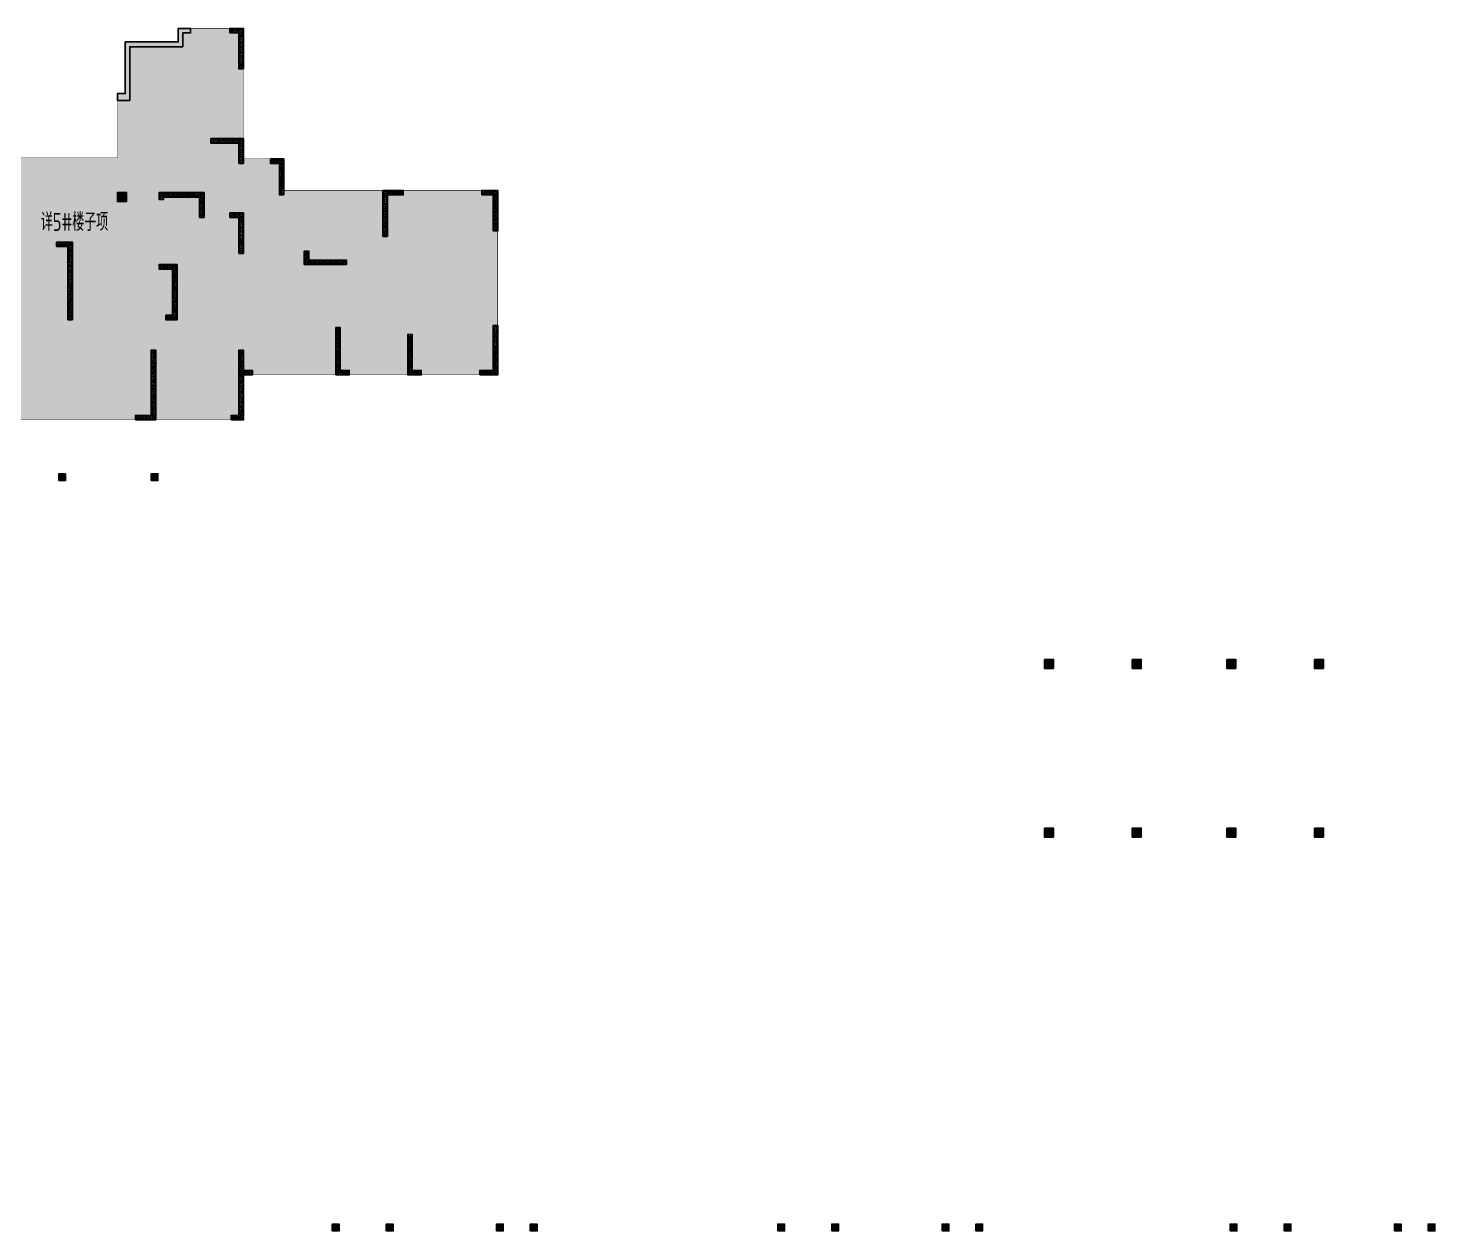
# Model space of a CAD drawing. Extents: x 923964 to 1204934, y 804567 to 1705037.
# Drawn here: x 1134256 to 1196774, y 870678 to 924137 of the extents above; entities that cross this region are included whole.
import ezdxf
from ezdxf.enums import TextEntityAlignment as Align

# ---------------------------------------------------------------- set-up
doc = ezdxf.new("R2010")
doc.units = 0
doc.header["$LTSCALE"] = 500
doc.layers.get('0').update_dxf_attribs({"linetype": 'CONTINUOUS'})
for name, color, linetype in [('S_COLU', 2, 'CONTINUOUS'), ('S_COLU_HACH', 15, 'CONTINUOUS'), ('S_WALL', 2, 'CONTINUOUS'), ('S_WALL_HACH', 30, 'CONTINUOUS'), ('S_WALL_OTHE_HACH', 33, 'CONTINUOUS'), ('主楼填充', 7, 'CONTINUOUS')]:
    doc.layers.add(name, color=color, linetype=linetype)
doc.layers.add('S_POST_OTHE', color=110, linetype='CONTINUOUS', plot=False)
doc.styles.add('TH-STYLE3', font='tssdeng.shx', dxfattribs={"width": 0.7, "bigfont": 'tssdchn.shx'})
pattern_1 = [(45, (0, 0), (-44.1941738, 44.1941738), []), (50, (0, 0), (179.315046, -15.688034), [18.75, -206.25]), (355, (0, 0), (-34.687833, 188.048033), [15, -165]), (100.4514, (14.94, -1.3), (144.627345, 172.359886), [15.935047, -175.285528]), (46.1842, (0, 50), (266.810262, -41.379754), [28.125, -309.375]), (96.6356, (22.23, 46.55), (233.665676, 243.529468), [23.90257, -262.92825]), (351.1842, (0, 50), (233.665486, 243.52965), [22.5, -247.5]), (21, (25, 37.5), (149.226763, -100.654723), [18.75, -206.25]), (326, (25, 37.5), (60.828833, 181.287511), [15, -165]), (71.4514, (37.44, 29.11), (210.055657, 80.632624), [15.935047, -175.285528]), (37.5, (0, 0), (3.0399638, 83.2234635), [0, -163, 0, -167.5, 0, -165.625]), (7.5, (0, 0), (65.7673844, 98.602928), [0, -95.5, 0, -159.25, 0, -63.125]), (327.5, (-55.75, 0), (133.455609, -5.638718), [0, -62.5, 0, -195, 0, -258.75]), (317.5, (-80.75, 0), (145.796542, 25.026246), [0, -81.25, 0, -129.5, 0, -183.75])]
pattern_2 = [(45, (-354304.04, -244147.18), (-88.388348, 88.388348), []), (50, (-354304.04, -244147.18), (179.315046, -15.688034), [18.75, -206.25]), (355, (-354304.04, -244147.18), (-34.68783, 188.04803), [15, -165]), (100.4514, (-354289.1, -244148.49), (144.627345, 172.359886), [15.93505, -175.28553]), (46.1842, (-354304.04, -244097.18), (266.81026, -41.37975), [28.125, -309.375]), (96.6356, (-354281.8, -244100.63), (233.66568, 243.52947), [23.90257, -262.92825]), (351.1842, (-354304.04, -244097.18), (233.66549, 243.52965), [22.5, -247.5]), (21, (-354279.04, -244109.68), (149.226763, -100.654723), [18.75, -206.25]), (326, (-354279.04, -244109.68), (60.82883, 181.28751), [15, -165]), (71.4514, (-354266.6, -244118.07), (210.05566, 80.632624), [15.93505, -175.28553]), (37.5, (-354304.04, -244147.18), (3.039964, 83.223463), [1.25, -163, 1.25, -167.5, 1.25, -165.625]), (7.5, (-354304.04, -244147.18), (65.767384, 98.602928), [1.25, -95.5, 1.25, -159.25, 1.25, -63.125]), (327.5, (-354359.79, -244147.18), (133.455609, -5.638718), [1.25, -62.5, 1.25, -195, 1.25, -258.75]), (317.5, (-354384.79, -244147.18), (145.796542, 25.026246), [1.25, -81.25, 1.25, -129.5, 1.25, -183.75])]
pattern_3 = [(45, (-334504.04, -244147.18), (-88.388348, 88.388348), []), (50, (-334504.04, -244147.18), (179.315046, -15.688034), [18.75, -206.25]), (355, (-334504.04, -244147.18), (-34.68783, 188.04803), [15, -165]), (100.4514, (-334489.1, -244148.49), (144.627345, 172.359886), [15.93505, -175.28553]), (46.1842, (-334504.04, -244097.18), (266.81026, -41.37975), [28.125, -309.375]), (96.6356, (-334481.8, -244100.63), (233.66568, 243.52947), [23.90257, -262.92825]), (351.1842, (-334504.04, -244097.18), (233.66549, 243.52965), [22.5, -247.5]), (21, (-334479.04, -244109.68), (149.226763, -100.654723), [18.75, -206.25]), (326, (-334479.04, -244109.68), (60.82883, 181.28751), [15, -165]), (71.4514, (-334466.6, -244118.07), (210.05566, 80.632624), [15.93505, -175.28553]), (37.5, (-334504.04, -244147.18), (3.039964, 83.223463), [1.25, -163, 1.25, -167.5, 1.25, -165.625]), (7.5, (-334504.04, -244147.18), (65.767384, 98.602928), [1.25, -95.5, 1.25, -159.25, 1.25, -63.125]), (327.5, (-334559.79, -244147.18), (133.455609, -5.638718), [1.25, -62.5, 1.25, -195, 1.25, -258.75]), (317.5, (-334584.79, -244147.18), (145.796542, 25.026246), [1.25, -81.25, 1.25, -129.5, 1.25, -183.75])]
pattern_4 = [(45, (-314404.04, -244147.18), (-88.388348, 88.388348), []), (50, (-314404.04, -244147.18), (179.315046, -15.688034), [18.75, -206.25]), (355, (-314404.04, -244147.18), (-34.68783, 188.04803), [15, -165]), (100.4514, (-314389.1, -244148.49), (144.627345, 172.359886), [15.93505, -175.28553]), (46.1842, (-314404.04, -244097.18), (266.81026, -41.37975), [28.125, -309.375]), (96.6356, (-314381.8, -244100.63), (233.66568, 243.52947), [23.90257, -262.92825]), (351.1842, (-314404.04, -244097.18), (233.66549, 243.52965), [22.5, -247.5]), (21, (-314379.04, -244109.68), (149.226763, -100.654723), [18.75, -206.25]), (326, (-314379.04, -244109.68), (60.82883, 181.28751), [15, -165]), (71.4514, (-314366.6, -244118.07), (210.05566, 80.632624), [15.93505, -175.28553]), (37.5, (-314404.04, -244147.18), (3.039964, 83.223463), [1.25, -163, 1.25, -167.5, 1.25, -165.625]), (7.5, (-314404.04, -244147.18), (65.767384, 98.602928), [1.25, -95.5, 1.25, -159.25, 1.25, -63.125]), (327.5, (-314459.79, -244147.18), (133.455609, -5.638718), [1.25, -62.5, 1.25, -195, 1.25, -258.75]), (317.5, (-314484.79, -244147.18), (145.796542, 25.026246), [1.25, -81.25, 1.25, -129.5, 1.25, -183.75])]

# ---------------------------------------------------------------- blocks, each defined once
blk = doc.blocks.new('A$C02C908B5')
at = {"layer": 'S_COLU_HACH'}
h = blk.add_hatch(color=256, dxfattribs=at)
h.dxf.hatch_style = 1
h.paths.add_polyline_path([(-3050, 2350), (-2750, 2350), (-2750, 2650), (-3050, 2650)])
h = blk.add_hatch(color=256, dxfattribs=at)
h.dxf.hatch_style = 1
h.paths.add_polyline_path([(-650, 2350), (-350, 2350), (-350, 2650), (-650, 2650)])
h = blk.add_hatch(color=256, dxfattribs=at)
h.dxf.hatch_style = 1
h.paths.add_polyline_path([(4250, 2350), (4550, 2350), (4550, 2650), (4250, 2650)])
h = blk.add_hatch(color=256, dxfattribs=at)
h.dxf.hatch_style = 1
h.paths.add_polyline_path([(5750, 2350), (6050, 2350), (6050, 2650), (5750, 2650)])
h = blk.add_hatch(color=256, dxfattribs=at)
h.dxf.hatch_style = 1
h.paths.add_polyline_path([(16750, 2350), (17050, 2350), (17050, 2650), (16750, 2650)])
h = blk.add_hatch(color=256, dxfattribs=at)
h.dxf.hatch_style = 1
h.paths.add_polyline_path([(19150, 2350), (19450, 2350), (19450, 2650), (19150, 2650)])
h = blk.add_hatch(color=256, dxfattribs=at)
h.dxf.hatch_style = 1
h.paths.add_polyline_path([(24050, 2350), (24350, 2350), (24350, 2650), (24050, 2650)])
h = blk.add_hatch(color=256, dxfattribs=at)
h.dxf.hatch_style = 1
h.paths.add_polyline_path([(25550, 2350), (25850, 2350), (25850, 2650), (25550, 2650)])
h = blk.add_hatch(color=256, dxfattribs=at)
h.dxf.hatch_style = 1
h.paths.add_polyline_path([(36850, 2350), (37150, 2350), (37150, 2650), (36850, 2650)])
h = blk.add_hatch(color=256, dxfattribs=at)
h.dxf.hatch_style = 1
h.paths.add_polyline_path([(39250, 2350), (39550, 2350), (39550, 2650), (39250, 2650)])
h = blk.add_hatch(color=256, dxfattribs=at)
h.dxf.hatch_style = 1
h.paths.add_polyline_path([(44150, 2350), (44450, 2350), (44450, 2650), (44150, 2650)])
h = blk.add_hatch(color=256, dxfattribs=at)
h.dxf.hatch_style = 1
h.paths.add_polyline_path([(45650, 2350), (45950, 2350), (45950, 2650), (45650, 2650)])
at = {"layer": 'S_WALL_OTHE_HACH'}
h = blk.add_hatch(dxfattribs=at)
h.set_pattern_fill('钢筋混凝土', color=256, scale=25, pattern_type=2)
h.set_pattern_definition(pattern_2)
h.paths.add_polyline_path([(-3050, 2350), (-2750, 2350), (-2750, 2650), (-3050, 2650)])
h = blk.add_hatch(dxfattribs=at)
h.set_pattern_fill('钢筋混凝土', color=256, scale=25, pattern_type=2)
h.set_pattern_definition(pattern_2)
h.paths.add_polyline_path([(-650, 2350), (-350, 2350), (-350, 2650), (-650, 2650)])
h = blk.add_hatch(dxfattribs=at)
h.set_pattern_fill('钢筋混凝土', color=256, scale=25, pattern_type=2)
h.set_pattern_definition(pattern_2)
h.paths.add_polyline_path([(4250, 2350), (4550, 2350), (4550, 2650), (4250, 2650)])
h = blk.add_hatch(dxfattribs=at)
h.set_pattern_fill('钢筋混凝土', color=256, scale=25, pattern_type=2)
h.set_pattern_definition(pattern_2)
h.paths.add_polyline_path([(5750, 2350), (6050, 2350), (6050, 2650), (5750, 2650)])
h = blk.add_hatch(dxfattribs=at)
h.set_pattern_fill('钢筋混凝土', color=256, scale=25, pattern_type=2)
h.set_pattern_definition(pattern_3)
h.paths.add_polyline_path([(16750, 2350), (17050, 2350), (17050, 2650), (16750, 2650)])
h = blk.add_hatch(dxfattribs=at)
h.set_pattern_fill('钢筋混凝土', color=256, scale=25, pattern_type=2)
h.set_pattern_definition(pattern_3)
h.paths.add_polyline_path([(19150, 2350), (19450, 2350), (19450, 2650), (19150, 2650)])
h = blk.add_hatch(dxfattribs=at)
h.set_pattern_fill('钢筋混凝土', color=256, scale=25, pattern_type=2)
h.set_pattern_definition(pattern_3)
h.paths.add_polyline_path([(24050, 2350), (24350, 2350), (24350, 2650), (24050, 2650)])
h = blk.add_hatch(dxfattribs=at)
h.set_pattern_fill('钢筋混凝土', color=256, scale=25, pattern_type=2)
h.set_pattern_definition(pattern_3)
h.paths.add_polyline_path([(25550, 2350), (25850, 2350), (25850, 2650), (25550, 2650)])
h = blk.add_hatch(dxfattribs=at)
h.set_pattern_fill('钢筋混凝土', color=256, scale=25, pattern_type=2)
h.set_pattern_definition(pattern_4)
h.paths.add_polyline_path([(36850, 2350), (37150, 2350), (37150, 2650), (36850, 2650)])
h = blk.add_hatch(dxfattribs=at)
h.set_pattern_fill('钢筋混凝土', color=256, scale=25, pattern_type=2)
h.set_pattern_definition(pattern_4)
h.paths.add_polyline_path([(39250, 2350), (39550, 2350), (39550, 2650), (39250, 2650)])
h = blk.add_hatch(dxfattribs=at)
h.set_pattern_fill('钢筋混凝土', color=256, scale=25, pattern_type=2)
h.set_pattern_definition(pattern_4)
h.paths.add_polyline_path([(44150, 2350), (44450, 2350), (44450, 2650), (44150, 2650)])
h = blk.add_hatch(dxfattribs=at)
h.set_pattern_fill('钢筋混凝土', color=256, scale=25, pattern_type=2)
h.set_pattern_definition(pattern_4)
h.paths.add_polyline_path([(45650, 2350), (45950, 2350), (45950, 2650), (45650, 2650)])
at = {"layer": 'S_COLU', "elevation": 0}
for points in [[(-3050, 2350), (-2750, 2350), (-2750, 2650), (-3050, 2650)], [(-650, 2350), (-350, 2350), (-350, 2650), (-650, 2650)], [(4250, 2350), (4550, 2350), (4550, 2650), (4250, 2650)], [(5750, 2350), (6050, 2350), (6050, 2650), (5750, 2650)], [(16750, 2350), (17050, 2350), (17050, 2650), (16750, 2650)], [(19150, 2350), (19450, 2350), (19450, 2650), (19150, 2650)], [(24050, 2350), (24350, 2350), (24350, 2650), (24050, 2650)], [(25550, 2350), (25850, 2350), (25850, 2650), (25550, 2650)], [(36850, 2350), (37150, 2350), (37150, 2650), (36850, 2650)], [(39250, 2350), (39550, 2350), (39550, 2650), (39250, 2650)], [(44150, 2350), (44450, 2350), (44450, 2650), (44150, 2650)], [(45650, 2350), (45950, 2350), (45950, 2650), (45650, 2650)]]:
    blk.add_lwpolyline(points, close=True, dxfattribs=at)

msp = doc.modelspace()

# ---------------------------------------------------------------- hatches: boundary and pattern name
at = {"layer": 'S_COLU_HACH'}
h = msp.add_hatch(color=256, dxfattribs=at)
h.dxf.hatch_style = 1
h.paths.add_polyline_path([(1138624, 916827), (1138224, 916827), (1138224, 916427), (1138624, 916427)])
h = msp.add_hatch(color=256, dxfattribs=at)
h.dxf.hatch_style = 1
h.paths.add_polyline_path([(1135924, 904327), (1135624, 904327), (1135624, 904027), (1135924, 904027)])
h = msp.add_hatch(color=256, dxfattribs=at)
h.dxf.hatch_style = 1
h.paths.add_polyline_path([(1139724, 904027), (1140024, 904027), (1140024, 904327), (1139724, 904327)])
h = msp.add_hatch(color=256, dxfattribs=at)
h.dxf.hatch_style = 1
h.paths.add_polyline_path([(1179424, 896078), (1179824, 896078), (1179824, 895678), (1179424, 895678)])
h = msp.add_hatch(color=256, dxfattribs=at)
h.dxf.hatch_style = 1
h.paths.add_polyline_path([(1183324, 896078), (1183724, 896078), (1183724, 895678), (1183324, 895678)])
h = msp.add_hatch(color=256, dxfattribs=at)
h.dxf.hatch_style = 1
h.paths.add_polyline_path([(1187524, 896078), (1187924, 896078), (1187924, 895678), (1187524, 895678)])
h = msp.add_hatch(color=256, dxfattribs=at)
h.dxf.hatch_style = 1
h.paths.add_polyline_path([(1191424, 896078), (1191824, 896078), (1191824, 895678), (1191424, 895678)])
h = msp.add_hatch(color=256, dxfattribs=at)
h.dxf.hatch_style = 1
h.paths.add_polyline_path([(1179424, 888578), (1179824, 888578), (1179824, 888178), (1179424, 888178)])
h = msp.add_hatch(color=256, dxfattribs=at)
h.dxf.hatch_style = 1
h.paths.add_polyline_path([(1183324, 888578), (1183724, 888578), (1183724, 888178), (1183324, 888178)])
h = msp.add_hatch(color=256, dxfattribs=at)
h.dxf.hatch_style = 1
h.paths.add_polyline_path([(1187524, 888578), (1187924, 888578), (1187924, 888178), (1187524, 888178)])
h = msp.add_hatch(color=256, dxfattribs=at)
h.dxf.hatch_style = 1
h.paths.add_polyline_path([(1191424, 888578), (1191824, 888578), (1191824, 888178), (1191424, 888178)])
at = {"layer": 'S_WALL_HACH'}
h = msp.add_hatch(color=256, dxfattribs=at)
h.dxf.hatch_style = 1
h.paths.add_polyline_path([(1140924, 923307), (1141124, 923307), (1141124, 923927), (1141474, 923927), (1141474, 924127), (1140924, 924127), (1140924, 923527), (1138574, 923527), (1138574, 921227), (1138224, 921227), (1138224, 920927), (1138424, 920927), (1138424, 920927), (1138774, 920927), (1138774, 923307)])
h = msp.add_hatch(color=256, dxfattribs=at)
h.dxf.hatch_style = 1
h.paths.add_polyline_path([(1143824, 922327), (1143824, 924127), (1143224, 924127), (1143224, 923927), (1143624, 923927), (1143624, 922327)])
h = msp.add_hatch(color=256, dxfattribs=at)
h.dxf.hatch_style = 1
h.paths.add_polyline_path([(1143623, 918127), (1143823, 918127), (1143824, 919227), (1143624, 919227), (1142374, 919227), (1142374, 919027), (1143624, 919027)])
h = msp.add_hatch(color=256, dxfattribs=at)
h.dxf.hatch_style = 1
h.paths.add_polyline_path([(1145624, 916727), (1145624, 918327), (1145024, 918327), (1145024, 918127), (1145424, 918127), (1145424, 916727)])
h = msp.add_hatch(color=256, dxfattribs=at)
h.dxf.hatch_style = 1
h.paths.add_polyline_path([(1142074, 915727), (1142074, 916827), (1140074, 916827), (1140074, 916627), (1140074, 916627), (1140074, 916527), (1140274, 916527), (1140274, 916627), (1141874, 916627), (1141874, 915727)])
h = msp.add_hatch(color=256, dxfattribs=at)
h.dxf.hatch_style = 1
h.paths.add_polyline_path([(1150224, 916727), (1150924, 916727), (1150924, 916927), (1150024, 916927), (1150024, 914877), (1150224, 914877)])
h = msp.add_hatch(color=256, dxfattribs=at)
h.dxf.hatch_style = 1
h.paths.add_polyline_path([(1155124, 915127), (1155124, 916927), (1154424, 916927), (1154424, 916727), (1154924, 916727), (1154924, 915127)])
h = msp.add_hatch(color=256, dxfattribs=at)
h.dxf.hatch_style = 1
h.paths.add_polyline_path([(1143823, 914127), (1143824, 915927), (1143224, 915927), (1143224, 915727), (1143624, 915727), (1143623, 914127)])
h = msp.add_hatch(color=256, dxfattribs=at)
h.dxf.hatch_style = 1
h.paths.add_polyline_path([(1136024, 914427), (1135524, 914427), (1135524, 914627), (1136224, 914627), (1136224, 911177), (1136024, 911177)])
h = msp.add_hatch(color=256, dxfattribs=at)
h.dxf.hatch_style = 1
h.paths.add_polyline_path([(1148399, 913627), (1148399, 913827), (1146724, 913827), (1146724, 914227), (1146524, 914227), (1146524, 913627)])
h = msp.add_hatch(color=256, dxfattribs=at)
h.dxf.hatch_style = 1
h.paths.add_polyline_path([(1140374, 911177), (1140874, 911177), (1140874, 913627), (1140074, 913627), (1140074, 913427), (1140674, 913427), (1140674, 911377), (1140374, 911377)])
h = msp.add_hatch(color=256, dxfattribs=at)
h.dxf.hatch_style = 1
h.paths.add_polyline_path([(1154324, 908727), (1155124, 908727), (1155124, 910927), (1154924, 910927), (1154924, 908927), (1154324, 908927)])
h = msp.add_hatch(color=256, dxfattribs=at)
h.dxf.hatch_style = 1
h.paths.add_polyline_path([(1147924, 908727), (1148524, 908727), (1148524, 908927), (1148124, 908927), (1148124, 910827), (1147924, 910827)])
h = msp.add_hatch(color=256, dxfattribs=at)
h.dxf.hatch_style = 1
h.paths.add_polyline_path([(1151124, 908727), (1151724, 908727), (1151724, 908927), (1151324, 908927), (1151324, 910527), (1151124, 910527)])
h = msp.add_hatch(color=256, dxfattribs=at)
h.dxf.hatch_style = 1
h.paths.add_polyline_path([(1139024, 906727), (1139924, 906727), (1139924, 909828), (1139724, 909828), (1139724, 906927), (1139024, 906927)])
h = msp.add_hatch(color=256, dxfattribs=at)
h.dxf.hatch_style = 1
h.paths.add_polyline_path([(1143274, 906727), (1143824, 906727), (1143824, 908727), (1144224, 908727), (1144224, 908927), (1143824, 908927), (1143824, 909827), (1143624, 909827), (1143624, 906927), (1143274, 906927)])
at = {"layer": 'S_WALL_OTHE_HACH'}
h = msp.add_hatch(dxfattribs=at)
h.set_pattern_fill('钢筋混凝土', color=256, scale=25)
h.set_pattern_definition(pattern_1)
h.paths.add_polyline_path([(1140924, 923307), (1141124, 923307), (1141124, 923927), (1141474, 923927), (1141474, 924127), (1140924, 924127), (1140924, 923527), (1138574, 923527), (1138574, 921227), (1138224, 921227), (1138224, 920927), (1138424, 920927), (1138424, 920927), (1138774, 920927), (1138774, 923307)])
h = msp.add_hatch(dxfattribs=at)
h.set_pattern_fill('钢筋混凝土', color=256, scale=25)
h.set_pattern_definition(pattern_1)
h.paths.add_polyline_path([(1143824, 922327), (1143824, 924127), (1143224, 924127), (1143224, 923927), (1143624, 923927), (1143624, 922327)])
h = msp.add_hatch(dxfattribs=at)
h.set_pattern_fill('钢筋混凝土', color=256, scale=25)
h.set_pattern_definition(pattern_1)
h.paths.add_polyline_path([(1143623, 918127), (1143823, 918127), (1143824, 919227), (1143624, 919227), (1142374, 919227), (1142374, 919027), (1143624, 919027)])
h = msp.add_hatch(dxfattribs=at)
h.set_pattern_fill('钢筋混凝土', color=256, scale=25)
h.set_pattern_definition(pattern_1)
h.paths.add_polyline_path([(1145624, 916727), (1145624, 918327), (1145024, 918327), (1145024, 918127), (1145424, 918127), (1145424, 916727)])
h = msp.add_hatch(dxfattribs=at)
h.set_pattern_fill('钢筋混凝土', color=256, scale=25)
h.set_pattern_definition(pattern_1)
h.paths.add_polyline_path([(1138624, 916827), (1138224, 916827), (1138224, 916427), (1138624, 916427)])
h = msp.add_hatch(dxfattribs=at)
h.set_pattern_fill('钢筋混凝土', color=256, scale=25)
h.set_pattern_definition(pattern_1)
h.paths.add_polyline_path([(1142074, 915727), (1142074, 916827), (1140074, 916827), (1140074, 916627), (1140074, 916627), (1140074, 916527), (1140274, 916527), (1140274, 916627), (1141874, 916627), (1141874, 915727)])
h = msp.add_hatch(dxfattribs=at)
h.set_pattern_fill('钢筋混凝土', color=256, scale=25)
h.set_pattern_definition(pattern_1)
h.paths.add_polyline_path([(1150224, 916727), (1150924, 916727), (1150924, 916927), (1150024, 916927), (1150024, 914877), (1150224, 914877)])
h = msp.add_hatch(dxfattribs=at)
h.set_pattern_fill('钢筋混凝土', color=256, scale=25)
h.set_pattern_definition(pattern_1)
h.paths.add_polyline_path([(1155124, 915127), (1155124, 916927), (1154424, 916927), (1154424, 916727), (1154924, 916727), (1154924, 915127)])
h = msp.add_hatch(dxfattribs=at)
h.set_pattern_fill('钢筋混凝土', color=256, scale=25)
h.set_pattern_definition(pattern_1)
h.paths.add_polyline_path([(1143823, 914127), (1143824, 915927), (1143224, 915927), (1143224, 915727), (1143624, 915727), (1143623, 914127)])
h = msp.add_hatch(dxfattribs=at)
h.set_pattern_fill('钢筋混凝土', color=256, scale=25)
h.set_pattern_definition(pattern_1)
h.paths.add_polyline_path([(1136024, 914427), (1135524, 914427), (1135524, 914627), (1136224, 914627), (1136224, 911177), (1136024, 911177)])
h = msp.add_hatch(dxfattribs=at)
h.set_pattern_fill('钢筋混凝土', color=256, scale=25)
h.set_pattern_definition(pattern_1)
h.paths.add_polyline_path([(1148399, 913627), (1148399, 913827), (1146724, 913827), (1146724, 914227), (1146524, 914227), (1146524, 913627)])
h = msp.add_hatch(dxfattribs=at)
h.set_pattern_fill('钢筋混凝土', color=256, scale=25)
h.set_pattern_definition(pattern_1)
h.paths.add_polyline_path([(1140374, 911177), (1140874, 911177), (1140874, 913627), (1140074, 913627), (1140074, 913427), (1140674, 913427), (1140674, 911377), (1140374, 911377)])
h = msp.add_hatch(dxfattribs=at)
h.set_pattern_fill('钢筋混凝土', color=256, scale=25)
h.set_pattern_definition(pattern_1)
h.paths.add_polyline_path([(1154324, 908727), (1155124, 908727), (1155124, 910927), (1154924, 910927), (1154924, 908927), (1154324, 908927)])
h = msp.add_hatch(dxfattribs=at)
h.set_pattern_fill('钢筋混凝土', color=256, scale=25)
h.set_pattern_definition(pattern_1)
h.paths.add_polyline_path([(1147924, 908727), (1148524, 908727), (1148524, 908927), (1148124, 908927), (1148124, 910827), (1147924, 910827)])
h = msp.add_hatch(dxfattribs=at)
h.set_pattern_fill('钢筋混凝土', color=256, scale=25)
h.set_pattern_definition(pattern_1)
h.paths.add_polyline_path([(1151124, 908727), (1151724, 908727), (1151724, 908927), (1151324, 908927), (1151324, 910527), (1151124, 910527)])
h = msp.add_hatch(dxfattribs=at)
h.set_pattern_fill('钢筋混凝土', color=256, scale=25)
h.set_pattern_definition(pattern_1)
h.paths.add_polyline_path([(1139024, 906727), (1139924, 906727), (1139924, 909828), (1139724, 909828), (1139724, 906927), (1139024, 906927)])
h = msp.add_hatch(dxfattribs=at)
h.set_pattern_fill('钢筋混凝土', color=256, scale=25)
h.set_pattern_definition(pattern_1)
h.paths.add_polyline_path([(1143274, 906727), (1143824, 906727), (1143824, 908727), (1144224, 908727), (1144224, 908927), (1143824, 908927), (1143824, 909827), (1143624, 909827), (1143624, 906927), (1143274, 906927)])
h = msp.add_hatch(dxfattribs=at)
h.set_pattern_fill('钢筋混凝土', color=256, scale=25)
h.set_pattern_definition(pattern_1)
h.paths.add_polyline_path([(1135924, 904327), (1135624, 904327), (1135624, 904027), (1135924, 904027)])
h = msp.add_hatch(dxfattribs=at)
h.set_pattern_fill('钢筋混凝土', color=256, scale=25)
h.set_pattern_definition([(45, (-400, 0), (-44.1941738, 44.1941738), []), (50, (-400, 0), (179.315046, -15.688034), [18.75, -206.25]), (355, (-400, 0), (-34.687833, 188.048033), [15, -165]), (100.4514, (-385.06, -1.3), (144.627345, 172.359886), [15.935047, -175.285528]), (46.1842, (-400, 50), (266.810262, -41.379754), [28.125, -309.375]), (96.6356, (-377.77, 46.55), (233.665676, 243.52947), [23.90257, -262.92825]), (351.1842, (-400, 50), (233.665486, 243.52965), [22.5, -247.5]), (21, (-375, 37.5), (149.226763, -100.654723), [18.75, -206.25]), (326, (-375, 37.5), (60.828833, 181.287511), [15, -165]), (71.4514, (-362.56, 29.11), (210.055657, 80.632624), [15.935047, -175.285528]), (37.5, (-400, 0), (3.0399638, 83.2234635), [0, -163, 0, -167.5, 0, -165.625]), (7.5, (-400, 0), (65.7673844, 98.602928), [0, -95.5, 0, -159.25, 0, -63.125]), (327.5, (-455.75, 0), (133.455609, -5.638718), [0, -62.5, 0, -195, 0, -258.75]), (317.5, (-480.75, 0), (145.796542, 25.026246), [0, -81.25, 0, -129.5, 0, -183.75])])
h.paths.add_polyline_path([(1139724, 904027), (1140024, 904027), (1140024, 904327), (1139724, 904327)])
h = msp.add_hatch(dxfattribs=at)
h.set_pattern_fill('钢筋混凝土', color=256, scale=25)
h.set_pattern_definition(pattern_1)
h.paths.add_polyline_path([(1179424, 896078), (1179824, 896078), (1179824, 895678), (1179424, 895678)])
h = msp.add_hatch(dxfattribs=at)
h.set_pattern_fill('钢筋混凝土', color=256, scale=25)
h.set_pattern_definition(pattern_1)
h.paths.add_polyline_path([(1183324, 896078), (1183724, 896078), (1183724, 895678), (1183324, 895678)])
h = msp.add_hatch(dxfattribs=at)
h.set_pattern_fill('钢筋混凝土', color=256, scale=25)
h.set_pattern_definition(pattern_1)
h.paths.add_polyline_path([(1187524, 896078), (1187924, 896078), (1187924, 895678), (1187524, 895678)])
h = msp.add_hatch(dxfattribs=at)
h.set_pattern_fill('钢筋混凝土', color=256, scale=25)
h.set_pattern_definition(pattern_1)
h.paths.add_polyline_path([(1191424, 896078), (1191824, 896078), (1191824, 895678), (1191424, 895678)])
h = msp.add_hatch(dxfattribs=at)
h.set_pattern_fill('钢筋混凝土', color=256, scale=25)
h.set_pattern_definition(pattern_1)
h.paths.add_polyline_path([(1179424, 888578), (1179824, 888578), (1179824, 888178), (1179424, 888178)])
h = msp.add_hatch(dxfattribs=at)
h.set_pattern_fill('钢筋混凝土', color=256, scale=25)
h.set_pattern_definition(pattern_1)
h.paths.add_polyline_path([(1183324, 888578), (1183724, 888578), (1183724, 888178), (1183324, 888178)])
h = msp.add_hatch(dxfattribs=at)
h.set_pattern_fill('钢筋混凝土', color=256, scale=25)
h.set_pattern_definition(pattern_1)
h.paths.add_polyline_path([(1187524, 888578), (1187924, 888578), (1187924, 888178), (1187524, 888178)])
h = msp.add_hatch(dxfattribs=at)
h.set_pattern_fill('钢筋混凝土', color=256, scale=25)
h.set_pattern_definition(pattern_1)
h.paths.add_polyline_path([(1191424, 888578), (1191824, 888578), (1191824, 888178), (1191424, 888178)])
at = {"layer": '主楼填充'}
h = msp.add_hatch(dxfattribs=at)
h.set_pattern_fill('GRASS', color=1, scale=20)
h.set_pattern_definition([(90, (0, 0), (-359.21, 359.21), [95.25, -623.17]), (45, (0, 0), (-359.21024, 359.21024), [95.25, -412.75]), (135, (0, 0), (-359.21024, -359.21024), [95.25, -412.75])])
h.paths.add_polyline_path([(1117124, 916927), (1126624, 916927), (1126624, 918327), (1128424, 918327), (1128424, 923927), (1131324, 923927), (1131324, 923027), (1133674, 923027), (1133674, 918377), (1138224, 918377), (1138224, 921227), (1138574, 921227), (1138574, 923527), (1140924, 923527), (1140924, 924127), (1143824, 924127), (1143824, 918327), (1145624, 918327), (1145624, 916927), (1155124, 916927), (1155124, 908727), (1143824, 908730), (1143824, 906727), (1128424, 906727), (1128424, 908727), (1117124, 908727)])

# ---------------------------------------------------------------- linework, layer by layer
at = {"layer": 'S_COLU'}
for points in [[(1138624, 916827), (1138224, 916827), (1138224, 916427), (1138624, 916427)], [(1135924, 904327), (1135624, 904327), (1135624, 904027), (1135924, 904027)], [(1139724, 904027), (1140024, 904027), (1140024, 904327), (1139724, 904327)], [(1179424, 896078), (1179824, 896078), (1179824, 895678), (1179424, 895678)], [(1183324, 896078), (1183724, 896078), (1183724, 895678), (1183324, 895678)], [(1187524, 896078), (1187924, 896078), (1187924, 895678), (1187524, 895678)], [(1191424, 896078), (1191824, 896078), (1191824, 895678), (1191424, 895678)], [(1179424, 888578), (1179824, 888578), (1179824, 888178), (1179424, 888178)], [(1183324, 888578), (1183724, 888578), (1183724, 888178), (1183324, 888178)], [(1187524, 888578), (1187924, 888578), (1187924, 888178), (1187524, 888178)], [(1191424, 888578), (1191824, 888578), (1191824, 888178), (1191424, 888178)]]:
    msp.add_lwpolyline(points, close=True, dxfattribs=at)
at = {"layer": 'S_POST_OTHE', "color": 3}
for p, q in [((1179424, 896078), (1179824, 895678)), ((1179424, 895678), (1179824, 896078)), ((1183324, 896078), (1183724, 895678)), ((1183324, 895678), (1183724, 896078)), ((1187524, 896078), (1187924, 895678)), ((1187524, 895678), (1187924, 896078)), ((1191424, 896078), (1191824, 895678)), ((1191424, 895678), (1191824, 896078)), ((1179424, 888578), (1179824, 888178)), ((1179424, 888178), (1179824, 888578)), ((1183324, 888578), (1183724, 888178)), ((1183324, 888178), (1183724, 888578)), ((1187524, 888578), (1187924, 888178)), ((1187524, 888178), (1187924, 888578)), ((1191424, 888578), (1191824, 888178)), ((1191424, 888178), (1191824, 888578))]:
    msp.add_line(p, q, dxfattribs=at)
at = {"layer": 'S_WALL'}
for points in [[(1140924, 923307), (1140924, 923307), (1141124, 923307), (1141124, 923927), (1141474, 923927), (1141474, 924127), (1140924, 924127), (1140924, 923527), (1138574, 923527), (1138574, 921227), (1138224, 921227), (1138224, 920927), (1138424, 920927), (1138424, 920927), (1138774, 920927), (1138774, 923307)], [(1143824, 922327), (1143824, 924127), (1143224, 924127), (1143224, 923927), (1143624, 923927), (1143624, 922327)], [(1145624, 916727), (1145624, 918327), (1145024, 918327), (1145024, 918127), (1145424, 918127), (1145424, 916727)], [(1142074, 915727), (1142074, 916827), (1140074, 916827), (1140074, 916827), (1140074, 916827), (1140074, 916627), (1140074, 916627), (1140074, 916527), (1140274, 916527), (1140274, 916627), (1141874, 916627), (1141874, 915727)], [(1150224, 916727), (1150924, 916727), (1150924, 916927), (1150024, 916927), (1150024, 914877), (1150224, 914877)], [(1155124, 915127), (1155124, 916927), (1154424, 916927), (1154424, 916727), (1154924, 916727), (1154924, 915127)], [(1143823, 914127), (1143824, 915927), (1143224, 915927), (1143224, 915727), (1143624, 915727), (1143623, 914127)], [(1136024, 914427), (1135524, 914427), (1135524, 914627), (1136224, 914627), (1136224, 911177), (1136024, 911177)], [(1148399, 913627), (1148399, 913827), (1146724, 913827), (1146724, 914227), (1146524, 914227), (1146524, 913627)], [(1140374, 911177), (1140874, 911177), (1140874, 913627), (1140074, 913627), (1140074, 913427), (1140674, 913427), (1140674, 911377), (1140374, 911377)], [(1154324, 908727), (1155124, 908727), (1155124, 910927), (1154924, 910927), (1154924, 908927), (1154324, 908927)], [(1147924, 908727), (1148524, 908727), (1148524, 908927), (1148124, 908927), (1148124, 910827), (1147924, 910827)], [(1151124, 908727), (1151724, 908727), (1151724, 908927), (1151324, 908927), (1151324, 910527), (1151124, 910527)], [(1139024, 906727), (1139924, 906727), (1139924, 909828), (1139724, 909828), (1139724, 906927), (1139024, 906927)], [(1143274, 906727), (1143824, 906727), (1143824, 908727), (1144224, 908727), (1144224, 908927), (1143824, 908927), (1143824, 909827), (1143624, 909827), (1143624, 906927), (1143274, 906927)]]:
    msp.add_lwpolyline(points, close=True, dxfattribs=at)
at = {"layer": 'S_WALL', "elevation": 0}
msp.add_lwpolyline([(1143623, 918127), (1143823, 918127), (1143824, 919227), (1143624, 919227), (1143624, 919227), (1142374, 919227), (1142374, 919027), (1143624, 919027)], close=True, dxfattribs=at)
at = {"layer": '主楼填充', "color": 1, "const_width": 20}
msp.add_lwpolyline([(1133674, 918377), (1138224, 918377), (1138224, 921227), (1138574, 921227), (1138574, 923527), (1140924, 923527), (1140924, 924127), (1143824, 924127), (1143824, 918327), (1145624, 918327), (1145624, 916927), (1155124, 916927), (1155124, 908727), (1143824, 908730), (1143824, 906727), (1128424, 906727)], dxfattribs=at)

# ---------------------------------------------------------------- block references
msp.add_blockref('A$C02C908B5', (1150824, 868328, 0))

# ---------------------------------------------------------------- texts
at = {"layer": '主楼填充', "color": 1, "style": 'TH-STYLE3', "width": 0.7}
msp.add_text('详5#楼子项', height=800, rotation=359.99998, dxfattribs=at).set_placement((1136316, 915523), align=Align.MIDDLE_CENTER)

doc.saveas('drawing.dxf')
